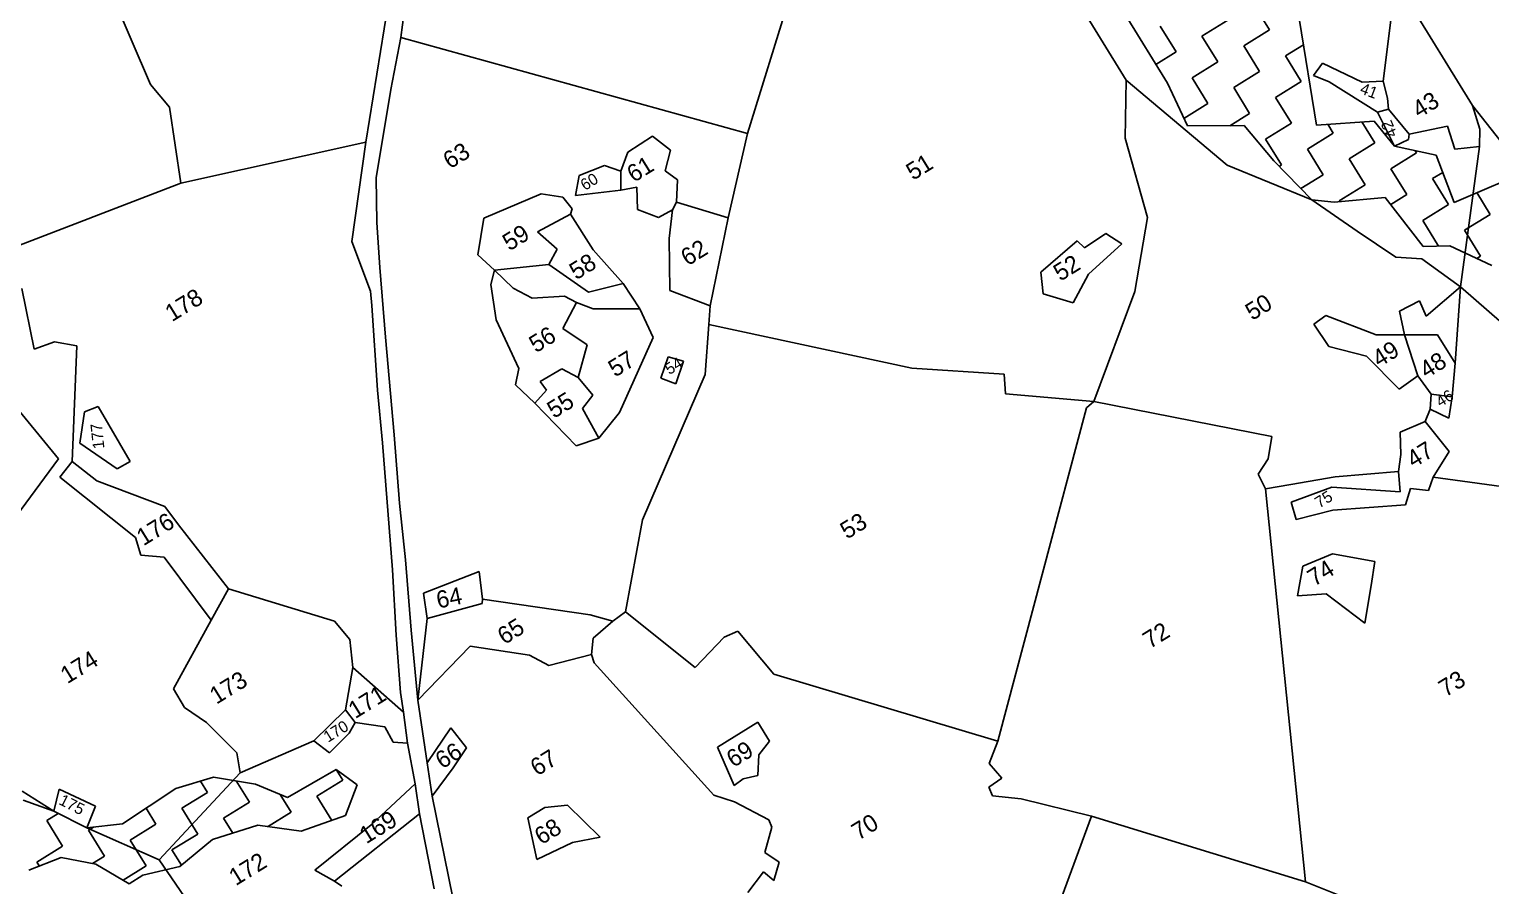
# Model space of a CAD drawing. Header units: metres. Extents: x 319724 to 326380, y 1825641 to 1831057.
# Drawn here: x 322099 to 323735, y 1827293 to 1828251 of the extents above; entities that cross this region are included whole.
import ezdxf

# ---------------------------------------------------------------- set-up
doc = ezdxf.new("R2010")
doc.units = ezdxf.units.M
doc.header["$MEASUREMENT"] = 0
for name, color, linetype in [('POLY_HATCH', 12, 'Continuous'), ('POLY_PARCEL', 6, 'Continuous'), ('POLY_WATER', 4, 'Continuous'), ('TEXT_PARCEL', 7, 'Continuous')]:
    doc.layers.add(name, color=color, linetype=linetype)
doc.styles.add('TEXT _PARCEL', font='', dxfattribs={"height": 0.18})
doc.styles.get('TEXT _PARCEL').set_extended_font_data('Kruti Dev 050')

msp = doc.modelspace()

# ---------------------------------------------------------------- linework, layer by layer
at = {"layer": 'POLY_HATCH', "linetype": 'Continuous'}
for p, q in [((323486.9, 1828250.5), (323469.8, 1828278.2)), ((323382.5, 1828225.9), (323364.7, 1828254.8)), ((323411.4, 1828243.7), (323440.2, 1828261.6)), ((323429.2, 1828214.9), (323411.4, 1828243.7)), ((323458.1, 1828232.7), (323486.9, 1828250.5)), ((323359.8, 1828211.9), (323382.5, 1828225.9)), ((323475.9, 1828203.8), (323458.1, 1828232.7)), ((323504.8, 1828221.6), (323524.9, 1828234)), ((323522.6, 1828192.8), (323504.8, 1828221.6)), ((323400.3, 1828197), (323429.2, 1828214.9)), ((323418.1, 1828168.2), (323400.3, 1828197)), ((323447, 1828186), (323475.9, 1828203.8)), ((323493.7, 1828174.9), (323522.6, 1828192.8)), ((323464.8, 1828157.1), (323447, 1828186)), ((323511.5, 1828146.1), (323493.7, 1828174.9)), ((323391.2, 1828151.5), (323418.1, 1828168.2)), ((323442.5, 1828143.3), (323464.8, 1828157.1)), ((323482.7, 1828128.2), (323511.5, 1828146.1)), ((323558.2, 1828135), (323552.2, 1828144.9)), ((323604.9, 1828124), (323590.4, 1828147.5)), ((323500.5, 1828099.4), (323482.7, 1828128.2)), ((323529.4, 1828117.2), (323558.2, 1828135)), ((323576.1, 1828106.1), (323604.9, 1828124)), ((323547.2, 1828088.3), (323529.4, 1828117.2)), ((323622.8, 1828095.1), (323651.6, 1828112.9)), ((323651.6, 1828112.9), (323650.1, 1828115.4)), ((323497.9, 1828097.7), (323500.5, 1828099.4)), ((323593.9, 1828077.3), (323576.1, 1828106.1)), ((323640.6, 1828066.2), (323622.8, 1828095.1)), ((323669.5, 1828084.1), (323680.9, 1828091.1)), ((323522.2, 1828072.9), (323547.2, 1828088.3)), ((323565, 1828059.4), (323593.9, 1828077.3)), ((323687.3, 1828055.2), (323669.5, 1828084.1)), ((323565.6, 1828058.5), (323565, 1828059.4)), ((323622.6, 1828055.1), (323640.6, 1828066.2)), ((323734, 1828044.1), (323719, 1828068.5)), ((323658.4, 1828037.4), (323687.3, 1828055.2)), ((323705.1, 1828026.3), (323734, 1828044.1)), ((323676.2, 1828008.6), (323658.4, 1828037.4)), ((323722.9, 1827997.4), (323705.1, 1828026.3)), ((323718.8, 1827994.8), (323722.9, 1827997.4)), ((322450, 1827410.9), (322442.7, 1827422.8)), ((322298.9, 1827397.4), (322291.1, 1827410)), ((322345.6, 1827386.3), (322330.8, 1827410.3)), ((322421.2, 1827393.1), (322450, 1827410.9)), ((322270, 1827379.6), (322298.9, 1827397.4)), ((322392.3, 1827375.3), (322380, 1827395.1)), ((322437.9, 1827366), (322421.2, 1827393.1)), ((322118.9, 1827366), (322131.6, 1827373.9)), ((322241.1, 1827361.7), (322230.1, 1827379.6)), ((322287.8, 1827350.7), (322270, 1827379.6)), ((322316.7, 1827368.5), (322345.6, 1827386.3)), ((322365.9, 1827359), (322392.3, 1827375.3)), ((322136.7, 1827337.1), (322118.9, 1827366)), ((322165.6, 1827355), (322171.2, 1827358.4)), ((322183.4, 1827326.1), (322165.6, 1827355)), ((322212.3, 1827343.9), (322241.1, 1827361.7)), ((322327, 1827351.8), (322316.7, 1827368.5)), ((322230.1, 1827315), (322212.3, 1827343.9)), ((322259, 1827332.9), (322287.8, 1827350.7)), ((322107.8, 1827319.3), (322136.7, 1827337.1)), ((322169.9, 1827317.8), (322183.4, 1827326.1)), ((322269.5, 1827315.9), (322259, 1827332.9)), ((322110.6, 1827314.8), (322107.8, 1827319.3)), ((322204.3, 1827299.1), (322230.1, 1827315))]:
    msp.add_line(p, q, dxfattribs=at)
at = {"layer": 'POLY_HATCH'}
for p, q in [((323372.7, 1828190.9), (323325.4, 1828267.6)), ((323520.4, 1828261), (323539.6, 1828144)), ((323395.2, 1828143.1), (323372.7, 1828190.9)), ((323458.6, 1828143.4), (323395.2, 1828143.1)), ((323491.9, 1828103.9), (323458.6, 1828143.4)), ((323539.6, 1828144), (323604, 1828148.5)), ((323604, 1828148.5), (323626.9, 1828120.6)), ((323626.9, 1828120.6), (323673.6, 1828110.2)), ((323673.6, 1828110.2), (323693.8, 1828057.4)), ((323534.5, 1828060.4), (323491.9, 1828103.9)), ((323714.4, 1828066.5), (323763.2, 1828087.2)), ((323559.5, 1828057.9), (323534.5, 1828060.4)), ((323616.4, 1828063.1), (323559.5, 1828057.9)), ((323659.1, 1828008.2), (323616.4, 1828063.1)), ((323693.8, 1828057.4), (323714.4, 1828066.5)), ((323688.7, 1828008.9), (323659.1, 1828008.2)), ((323735.9, 1827986.8), (323688.7, 1828008.9)), ((322388.1, 1827391.7), (322442.7, 1827422.8)), ((322442.7, 1827422.8), (322466.3, 1827405.8)), ((322263.5, 1827401.6), (322305.6, 1827414.5)), ((322305.6, 1827414.5), (322352.6, 1827406.6)), ((322352.6, 1827406.6), (322388.1, 1827391.7)), ((322466.3, 1827405.8), (322453.3, 1827371.5)), ((322091.3, 1827398.7), (322127, 1827376.2)), ((322203.6, 1827362), (322263.5, 1827401.6)), ((322127, 1827376.2), (322163.9, 1827357.6)), ((322453.3, 1827371.5), (322403.5, 1827353.9)), ((322163.9, 1827357.6), (322203.6, 1827362)), ((322355.1, 1827360.5), (322304.2, 1827344.8)), ((322403.5, 1827353.9), (322355.1, 1827360.5)), ((322304.2, 1827344.8), (322267.7, 1827314.4)), ((322135, 1827324.5), (322099, 1827310.2)), ((322173.9, 1827317), (322135, 1827324.5)), ((322211, 1827295.2), (322173.9, 1827317)), ((322267.7, 1827314.4), (322226.3, 1827304.6)), ((322226.3, 1827304.6), (322211, 1827295.2))]:
    msp.add_line(p, q, dxfattribs=at)
at = {"layer": 'POLY_PARCEL'}
for p, q in [((322099.4, 1828504.3), (322235.1, 1828189.5)), ((322983.2, 1828394.1), (322902.9, 1828134.7)), ((323256.3, 1828308.7), (323326.6, 1828194.2)), ((323614.1, 1828193.3), (323625.5, 1828282.4)), ((322902.9, 1828134.7), (322515, 1828242.1)), ((322515, 1828242.1), (322515, 1828242.1)), ((323536.3, 1828199.4), (323546.4, 1828213.4)), ((323546.4, 1828213.4), (323590.6, 1828192)), ((322235.1, 1828189.5), (322235.1, 1828189.5)), ((322235.1, 1828189.5), (322256.2, 1828164.1)), ((323325.6, 1828129.5), (323326.6, 1828194.2)), ((323326.6, 1828194.2), (323439.7, 1828099.2)), ((323553.8, 1828192.5), (323536.3, 1828199.4)), ((323607.9, 1828158.5), (323553.8, 1828192.5)), ((323590.6, 1828192), (323614.1, 1828193.3)), ((323614.1, 1828193.3), (323619.2, 1828174.3)), ((323619.2, 1828174.3), (323620.3, 1828161.8)), ((322256.2, 1828164.1), (322268.9, 1828079.1)), ((323620.3, 1828161.8), (323607.9, 1828158.5)), ((323626.9, 1828120.6), (323607.9, 1828158.5)), ((323620.3, 1828161.8), (323643.1, 1828133.8)), ((323722.4, 1828139.6), (323714.1, 1828166)), ((323686.2, 1828142.8), (323643.1, 1828133.8)), ((323694.5, 1828116.9), (323686.2, 1828142.8)), ((323722, 1828119.9), (323722.4, 1828139.6)), ((322475.8, 1828125), (322268.9, 1828079.1)), ((322796.7, 1828131.8), (322769.2, 1828113.7)), ((322816.8, 1828116), (322796.7, 1828131.8)), ((322902.9, 1828134.7), (322881.3, 1828040.3)), ((323350.5, 1828040.5), (323325.6, 1828129.5)), ((323642.4, 1828127.9), (323626.9, 1828120.6)), ((323643.1, 1828133.8), (323642.4, 1828127.9)), ((322769.2, 1828113.7), (322761.4, 1828092.3)), ((322810.8, 1828093), (322816.8, 1828116)), ((323722, 1828119.9), (323694.5, 1828116.9)), ((323700.8, 1827962.9), (323722, 1828119.9)), ((322743.1, 1828098.7), (322714.5, 1828087.7)), ((322761.4, 1828092.3), (322743.1, 1828098.7)), ((322761.2, 1828071.2), (322761.4, 1828092.3)), ((322824.8, 1828082.8), (322810.8, 1828093)), ((323439.7, 1828099.2), (323534.5, 1828060.4)), ((322268.9, 1828079.1), (322068.2, 1828001.8)), ((322714.5, 1828087.7), (322710.5, 1828065.4)), ((322761.2, 1828071.2), (322779.1, 1828074.4)), ((322779.1, 1828074.4), (322780, 1828049.6)), ((322823.6, 1828057.8), (322824.8, 1828082.8)), ((322608, 1828039.7), (322671.9, 1828067)), ((322671.9, 1828067), (322696.3, 1828063.2)), ((322696.3, 1828063.2), (322706.7, 1828050.4)), ((322710.5, 1828065.4), (322761.2, 1828071.2)), ((322818.9, 1828049.2), (322823.6, 1828057.8)), ((322823.6, 1828057.8), (322881.3, 1828040.3)), ((323534.5, 1828060.4), (323584.9, 1828025.3)), ((322668.1, 1828024.7), (322704.8, 1828044.2)), ((322706.7, 1828050.4), (322704.8, 1828044.2)), ((322704.8, 1828044.2), (322730.3, 1828004.6)), ((322780, 1828049.6), (322803.2, 1828040.7)), ((322803.2, 1828040.7), (322818.9, 1828049.2)), ((322815.4, 1828017.2), (322818.9, 1828049.2)), ((322601.1, 1827998.9), (322608, 1828039.7)), ((322881.3, 1828040.3), (322861.3, 1827941.8)), ((323336.4, 1827957.7), (323350.5, 1828040.5)), ((323584.9, 1828025.3), (323628.4, 1827996.3)), ((322690.1, 1828005.1), (322668.1, 1828024.7)), ((322816, 1827959), (322815.4, 1828017.2)), ((323231, 1827979.5), (323271.8, 1828014.6)), ((323271.8, 1828014.6), (323280.1, 1828006.7)), ((323280.1, 1828006.7), (323303.8, 1828022.8)), ((323321.8, 1828011), (323284.5, 1827977.3)), ((323303.8, 1828022.8), (323321.8, 1828011)), ((322620, 1827981.6), (322601.1, 1827998.9)), ((322680.6, 1827988.2), (322690.1, 1828005.1)), ((322730.3, 1828004.6), (322763.7, 1827966.7)), ((323628.4, 1827996.3), (323657.3, 1827994.2)), ((323657.3, 1827994.2), (323700.8, 1827962.9)), ((322615.9, 1827965.8), (322620, 1827981.6)), ((322620, 1827981.6), (322680.6, 1827988.2)), ((322640.8, 1827961.5), (322620, 1827981.6)), ((322680.6, 1827988.2), (322725.2, 1827957.2)), ((323233.8, 1827955.1), (323231, 1827979.5)), ((323284.5, 1827977.3), (323267.4, 1827945.3)), ((322090.9, 1827961.2), (322104.9, 1827893.4)), ((322621.6, 1827926.2), (322615.9, 1827965.8)), ((322662.1, 1827950.3), (322640.8, 1827961.5)), ((322725.2, 1827957.2), (322763.7, 1827966.7)), ((322763.7, 1827966.7), (322782.4, 1827938.3)), ((323662.2, 1827930.1), (323700.8, 1827962.9)), ((323700.8, 1827962.9), (323694.6, 1827877.7)), ((323747.4, 1827922.4), (323700.8, 1827962.9)), ((323700.8, 1827962.9), (323700.8, 1827962.9)), ((322698.2, 1827952.7), (322662.1, 1827950.3)), ((322711.6, 1827945.5), (322696.4, 1827916.6)), ((322711.6, 1827945.5), (322698.2, 1827952.7)), ((322730.4, 1827938.3), (322711.6, 1827945.5)), ((322861.3, 1827941.8), (322816, 1827959)), ((323267.4, 1827945.3), (323233.8, 1827955.1)), ((323290.3, 1827834.6), (323336.4, 1827957.7)), ((323632.3, 1827935.7), (323655, 1827947.4)), ((323655, 1827947.4), (323662.2, 1827930.1)), ((322782.4, 1827938.3), (322730.4, 1827938.3)), ((322782.4, 1827938.3), (322797.4, 1827906.5)), ((322861.3, 1827941.8), (322859.8, 1827921)), ((323550.2, 1827930.9), (323536.6, 1827921.4)), ((323606.2, 1827909.2), (323550.2, 1827930.9)), ((323638.2, 1827909.5), (323632.3, 1827935.7)), ((322647.1, 1827871.5), (322621.6, 1827926.2)), ((322696.4, 1827916.6), (322723.5, 1827898.2)), ((322859.8, 1827921), (322855.5, 1827864.8)), ((323086.9, 1827872.2), (322859.8, 1827921)), ((322859.8, 1827921), (322859.8, 1827921)), ((322859.8, 1827921), (322859.8, 1827921)), ((323536.6, 1827921.4), (323553.3, 1827896.1)), ((322104.9, 1827893.4), (322127.7, 1827901.5)), ((322127.7, 1827901.5), (322152.7, 1827897.1)), ((322152.7, 1827897.1), (322147.4, 1827767.7)), ((322723.5, 1827898.2), (322713.5, 1827861.6)), ((322797.4, 1827906.5), (322759.7, 1827822.5)), ((323553.3, 1827896.1), (323595.6, 1827885.4)), ((323638.2, 1827909.5), (323606.2, 1827909.2)), ((323652.8, 1827863.4), (323638.2, 1827909.5)), ((323675.1, 1827909.3), (323638.2, 1827909.5)), ((323694.6, 1827877.7), (323675.1, 1827909.3)), ((322805.8, 1827860.7), (322814.2, 1827884.7)), ((322814.2, 1827884.7), (322831.5, 1827879.9)), ((322831.5, 1827879.9), (322822.8, 1827854.6)), ((323595.6, 1827885.4), (323632.2, 1827848.4)), ((323694.6, 1827877.7), (323691.3, 1827840.1)), ((322643.3, 1827853.4), (322647.1, 1827871.5)), ((322695.3, 1827871.3), (322670.8, 1827857.3)), ((322713.5, 1827861.6), (322695.3, 1827871.3)), ((322730, 1827841.9), (322713.5, 1827861.6)), ((322855.5, 1827864.8), (322785.5, 1827702.2)), ((322855.5, 1827864.8), (322855.5, 1827864.8)), ((323190.2, 1827865.2), (323086.9, 1827872.2)), ((323191.8, 1827843.5), (323190.2, 1827865.2)), ((323632.2, 1827848.4), (323652.8, 1827863.4)), ((323667.8, 1827842.8), (323652.8, 1827863.4)), ((322665.1, 1827832.7), (322643.3, 1827853.4)), ((322678, 1827847.4), (322665.1, 1827832.7)), ((322670.8, 1827857.3), (322678, 1827847.4)), ((322822.8, 1827854.6), (322805.8, 1827860.7)), ((322131.9, 1827770.6), (322076, 1827838.8)), ((322161.1, 1827823.3), (322176.3, 1827829.3)), ((322176.3, 1827829.3), (322212.4, 1827767.6)), ((322711.1, 1827785.3), (322665.1, 1827832.7)), ((322718.3, 1827826.9), (322730, 1827841.9)), ((323290.3, 1827834.6), (323191.8, 1827843.5)), ((323290.3, 1827834.6), (323282.3, 1827827.8)), ((323489.7, 1827795.6), (323290.3, 1827834.6)), ((323290.3, 1827834.6), (323290.3, 1827834.6)), ((323666.7, 1827826.1), (323667.8, 1827842.8)), ((323667.8, 1827842.8), (323691.3, 1827840.1)), ((323691.3, 1827840.1), (323687.8, 1827816.1)), ((322155.9, 1827788.3), (322161.1, 1827823.3)), ((322736.5, 1827793.8), (322718.3, 1827826.9)), ((322759.7, 1827822.5), (322736.5, 1827793.8)), ((323282.3, 1827827.8), (323183.2, 1827454.7)), ((323282.3, 1827827.8), (323282.3, 1827827.8)), ((323633.3, 1827800.6), (323661.3, 1827812.2)), ((323666.7, 1827826.1), (323661.3, 1827812.2)), ((323661.3, 1827812.2), (323687.9, 1827778.9)), ((323687.8, 1827816.1), (323666.7, 1827826.1)), ((323633.8, 1827775.5), (323633.3, 1827800.6)), ((322197.5, 1827759.5), (322155.9, 1827788.3)), ((322736.5, 1827793.8), (322711.1, 1827785.3)), ((323485.5, 1827770.5), (323489.7, 1827795.6)), ((322084.9, 1827706.8), (322131.9, 1827770.6)), ((322147.4, 1827767.7), (322133.5, 1827750)), ((322174.8, 1827745.8), (322147.4, 1827767.7)), ((322212.4, 1827767.6), (322197.5, 1827759.5)), ((323474.5, 1827753.4), (323485.5, 1827770.5)), ((323631.3, 1827756.4), (323633.8, 1827775.5)), ((323687.9, 1827778.9), (323670.3, 1827750.1)), ((322133.5, 1827750), (322218.1, 1827682.5)), ((323482.4, 1827737.2), (323474.5, 1827753.4)), ((323560.5, 1827750.4), (323511, 1827742)), ((323631.3, 1827756.4), (323560.5, 1827750.4)), ((323633.3, 1827733.5), (323631.3, 1827756.4)), ((323670.3, 1827750.1), (323664.8, 1827735.2)), ((323835.6, 1827727.3), (323670.3, 1827750.1)), ((322251, 1827717.3), (322174.8, 1827745.8)), ((323511, 1827742), (323482.4, 1827737.2)), ((323482.4, 1827737.2), (323482.4, 1827737.2)), ((323482.4, 1827737.2), (323527.3, 1827297.3)), ((323511.2, 1827722.1), (323556.6, 1827738.7)), ((323556.6, 1827738.7), (323633.3, 1827733.5)), ((323644.6, 1827737.4), (323639, 1827719.2)), ((323664.8, 1827735.2), (323644.6, 1827737.4)), ((322266.2, 1827696.8), (322251, 1827717.3)), ((323516.9, 1827702.6), (323511.2, 1827722.1)), ((323639, 1827719.2), (323557.7, 1827713.1)), ((322785.5, 1827702.2), (322766.4, 1827599.5)), ((323557.7, 1827713.1), (323516.9, 1827702.6)), ((322218.1, 1827682.5), (322224.3, 1827662.7)), ((322322.4, 1827625.1), (322266.2, 1827696.8)), ((322224.3, 1827662.7), (322250.3, 1827660.7)), ((322250.3, 1827660.7), (322302.8, 1827590.1)), ((323524.2, 1827650.6), (323518.4, 1827617.2)), ((323557.3, 1827664.1), (323524.2, 1827650.6)), ((323605, 1827655.7), (323557.3, 1827664.1)), ((323600.8, 1827629), (323605, 1827655.7)), ((322602.8, 1827644.4), (322540.3, 1827620.2)), ((322606.6, 1827613.4), (322602.8, 1827644.4)), ((322302.8, 1827590.1), (322322.4, 1827625.1)), ((322322.4, 1827625.1), (322441, 1827588.8)), ((322540.3, 1827620.2), (322544.5, 1827591.9)), ((323518.4, 1827617.2), (323550.3, 1827619.6)), ((323550.3, 1827619.6), (323593.6, 1827586.6)), ((323593.6, 1827586.6), (323600.8, 1827629)), ((322544.5, 1827591.9), (322605.9, 1827608.8)), ((322605.9, 1827608.8), (322606.6, 1827613.4)), ((322726.9, 1827596), (322606.6, 1827613.4)), ((322260.7, 1827513.2), (322302.8, 1827590.1)), ((322441, 1827588.8), (322457.9, 1827568.4)), ((322544.5, 1827591.9), (322534.1, 1827500.4)), ((322752.3, 1827588.9), (322726.9, 1827596)), ((322752.3, 1827588.9), (322730.4, 1827569.8)), ((322766.4, 1827599.5), (322752.3, 1827588.9)), ((322752.3, 1827588.9), (322752.3, 1827588.9)), ((322844.4, 1827537), (322766.4, 1827599.5)), ((322457.9, 1827568.4), (322461.5, 1827537)), ((322730.4, 1827569.8), (322728.4, 1827551.7)), ((322876.8, 1827571.1), (322844.4, 1827537)), ((322892.3, 1827577.8), (322876.8, 1827571.1)), ((322932.4, 1827529.6), (322892.3, 1827577.8)), ((322592.6, 1827561), (322534.1, 1827500.4)), ((322659, 1827550.8), (322592.6, 1827561)), ((322680.8, 1827539.3), (322659, 1827550.8)), ((322728.4, 1827551.7), (322680.8, 1827539.3)), ((322728.4, 1827551.7), (322731.5, 1827542.2)), ((322453.3, 1827489.7), (322461.5, 1827537)), ((322461.5, 1827537), (322518.2, 1827487.2)), ((322731.5, 1827542.2), (322731.5, 1827542.2)), ((322731.5, 1827542.2), (322865.1, 1827394.1)), ((323183.2, 1827454.7), (322932.4, 1827529.6)), ((322273, 1827492.3), (322260.7, 1827513.2)), ((322297.8, 1827475.7), (322273, 1827492.3)), ((322417.8, 1827455.1), (322453.3, 1827489.7)), ((322453.3, 1827489.7), (322463.8, 1827475.7)), ((322331.5, 1827441.5), (322297.8, 1827475.7)), ((322463.8, 1827475.7), (322457.2, 1827463.8)), ((322497, 1827470.8), (322463.8, 1827475.7)), ((322506.4, 1827453.7), (322497, 1827470.8)), ((322571, 1827469.5), (322544.7, 1827430.5)), ((322588.7, 1827447.3), (322571, 1827469.5)), ((322869.5, 1827448), (322914.6, 1827475.9)), ((322914.6, 1827475.9), (322927.6, 1827454.8)), ((322417.8, 1827455.1), (322335.3, 1827419.3)), ((322435.1, 1827441.7), (322417.8, 1827455.1)), ((322457.2, 1827463.8), (322435.1, 1827441.7)), ((322522.6, 1827452.5), (322506.4, 1827453.7)), ((322927.6, 1827454.8), (322915.8, 1827439.5)), ((323183.2, 1827454.7), (323173.5, 1827429.7)), ((323183.2, 1827454.7), (323183.2, 1827454.7)), ((323183.2, 1827454.7), (323183.2, 1827454.7)), ((322335.3, 1827419.3), (322331.5, 1827441.5)), ((322573.5, 1827424.7), (322588.7, 1827447.3)), ((322888, 1827405.1), (322869.5, 1827448)), ((322915.8, 1827439.5), (322914.4, 1827416.1)), ((322550.1, 1827393.3), (322573.5, 1827424.7)), ((323173.5, 1827429.7), (323187.5, 1827413.1)), ((322335.3, 1827419.3), (322244.8, 1827321.9)), ((322481.7, 1827361), (322531.2, 1827406.9)), ((322531.2, 1827406.9), (322531.2, 1827406.9)), ((322898, 1827412.6), (322888, 1827405.1)), ((322914.4, 1827416.1), (322898, 1827412.6)), ((323187.5, 1827413.1), (323173, 1827403.2)), ((322127, 1827376.2), (322092.6, 1827388.8)), ((322127, 1827376.2), (322132.9, 1827400.9)), ((322132.9, 1827400.9), (322173.6, 1827381.9)), ((322865.1, 1827394.1), (322888.3, 1827386.9)), ((323173, 1827403.2), (323177.1, 1827393.5)), ((323177.1, 1827393.5), (323209.2, 1827390)), ((323209.2, 1827390), (323287.8, 1827370.9)), ((322163.9, 1827357.6), (322127, 1827376.2)), ((322173.6, 1827381.9), (322163.9, 1827357.6)), ((322535.8, 1827373.2), (322440.8, 1827298.1)), ((322676.3, 1827380.6), (322657.1, 1827368.8)), ((322701.4, 1827382.9), (322676.3, 1827380.6)), ((322738, 1827347.2), (322701.4, 1827382.9)), ((322888.3, 1827386.9), (322927, 1827366.7)), ((323200.6, 1827134.6), (323287.8, 1827370.9)), ((323287.8, 1827370.9), (323287.8, 1827370.9)), ((323287.8, 1827370.9), (323527.3, 1827297.3)), ((322244.8, 1827321.9), (322163.9, 1827357.6)), ((322418.7, 1827310.5), (322481.7, 1827361)), ((322657.1, 1827368.8), (322667.3, 1827322.1)), ((322930.2, 1827358.4), (322922.3, 1827330.2)), ((322927, 1827366.7), (322930.2, 1827358.4)), ((322667.3, 1827322.1), (322707.1, 1827341.4)), ((322707.1, 1827341.4), (322738, 1827347.2)), ((322244.8, 1827321.9), (322282, 1827267.3)), ((322922.3, 1827330.2), (322938.4, 1827319.3)), ((322440.8, 1827298.1), (322418.7, 1827310.5)), ((322920.8, 1827308.4), (322903.2, 1827285.3)), ((322932.4, 1827298.7), (322920.8, 1827308.4)), ((322938.4, 1827319.3), (322932.4, 1827298.7)), ((322440.8, 1827298.1), (322449.2, 1827292.4)), ((323527.3, 1827297.3), (323711.5, 1827223.8)), ((323527.3, 1827297.3), (323527.3, 1827297.3)), ((323527.3, 1827297.3), (323527.3, 1827297.3))]:
    msp.add_line(p, q, dxfattribs=at)
at = {"layer": 'POLY_WATER'}
for p, q in [((323714.1, 1828166), (323581.6, 1828380.7)), ((322475.8, 1828125), (322500.7, 1828277.1)), ((322520.8, 1828285), (322515, 1828242.1)), ((322515, 1828242.1), (322503.9, 1828183.7)), ((322503.9, 1828183.7), (322487.5, 1828084.9)), ((323772.4, 1828091.9), (323714.1, 1828166)), ((322460.3, 1828013.9), (322475.8, 1828125)), ((322487.5, 1828084.9), (322488.4, 1828034.9)), ((322488.4, 1828034.9), (322491.4, 1827984.5)), ((322481, 1827958.2), (322460.3, 1828013.9)), ((322491.4, 1827984.5), (322497.9, 1827906.6)), ((322482.5, 1827942.1), (322481, 1827958.2)), ((322489, 1827847.6), (322482.5, 1827942.1)), ((322497.9, 1827906.6), (322507.5, 1827797.6)), ((322494.6, 1827788.6), (322489, 1827847.6)), ((322507.5, 1827797.6), (322513.6, 1827720.8)), ((322505.8, 1827646.4), (322494.6, 1827788.6)), ((322513.6, 1827720.8), (322520.4, 1827657.6)), ((322520.4, 1827657.6), (322526.6, 1827579)), ((322510, 1827573.4), (322505.8, 1827646.4)), ((322514.8, 1827509.2), (322510, 1827573.4)), ((322526.6, 1827579), (322534.1, 1827500.4)), ((322518.2, 1827487.2), (322514.8, 1827509.2)), ((322522.6, 1827452.5), (322518.2, 1827487.2)), ((322534.1, 1827500.4), (322544.7, 1827430.5)), ((322531.2, 1827406.9), (322522.6, 1827452.5)), ((322544.7, 1827430.5), (322550.1, 1827393.3)), ((322535.8, 1827373.2), (322531.2, 1827406.9)), ((322550.1, 1827393.3), (322573.3, 1827279.4)), ((322552.4, 1827289.6), (322535.8, 1827373.2))]:
    msp.add_line(p, q, dxfattribs=at)

# ---------------------------------------------------------------- texts
at = {"layer": 'TEXT_PARCEL', "style": 'TEXT _PARCEL'}
for s, height, rotation, p in [('41', 12.82, 339.2804, (323587.2, 1828179.9)), ('43', 19.24, 31.6905, (323654.4, 1828151.2)), ('42', 12.82, 113.1532, (323630.4, 1828133.3)), ('63', 19.24, 31.6905, (322570, 1828094.3)), ('61', 19.24, 31.6905, (322775.7, 1828079.2)), ('51', 19.24, 31.6905, (323088.1, 1828081.6)), ('60', 12.82, 31.6905, (322721.1, 1828070.3)), ('59', 19.24, 31.6905, (322636.5, 1828002.6)), ('62', 19.24, 31.6905, (322836, 1827985.8)), ('58', 19.24, 31.6905, (322711.3, 1827970.2)), ('52', 19.24, 31.6905, (323252.9, 1827968.7)), ('178', 19.24, 31.6905, (322259, 1827923.4)), ('50', 19.24, 31.6905, (323467.6, 1827924.8)), ('56', 19.24, 31.6905, (322666.2, 1827888.6)), ('49', 19.24, 31.6905, (323609.7, 1827872.4)), ('57', 19.24, 31.6905, (322754.8, 1827861.4)), ('54', 12.82, 31.6905, (322815.5, 1827864.2)), ('48', 19.24, 31.6905, (323662.6, 1827859.9)), ('55', 19.24, 31.6905, (322686.4, 1827815.2)), ('46', 12.82, 31.6905, (323678.2, 1827828)), ('177', 12.82, 96.21, (322183.5, 1827782.4)), ('47', 19.24, 31.6905, (323648.2, 1827759.8)), ('75', 12.82, 31.6905, (323542.8, 1827714.9)), ('176', 19.24, 31.6905, (322227.1, 1827672.6)), ('53', 19.24, 31.6905, (323014.3, 1827680.1)), ('74', 19.24, 31.6905, (323537.1, 1827627.3)), ('64', 19.24, 11.389, (322556.9, 1827603)), ('65', 19.24, 31.6905, (322630.9, 1827562.1)), ('72', 19.24, 31.6905, (323353, 1827557.5)), ('174', 19.24, 31.6905, (322141.9, 1827518.3)), ('173', 19.24, 31.6905, (322308.8, 1827495.4)), ('73', 19.24, 31.6905, (323683.9, 1827503.5)), ('171', 19.24, 31.6905, (322464, 1827479.2)), ('170', 12.82, 31.6905, (322433.6, 1827452.8)), ('66', 19.24, 31.6905, (322561.3, 1827423)), ('69', 19.24, 31.6905, (322887.1, 1827424.6)), ('67', 19.24, 31.6905, (322667.6, 1827415.1)), ('175', 12.82, 332.6737, (322131.5, 1827384.6)), ('169', 19.24, 31.6905, (322476.4, 1827339.2)), ('70', 19.24, 31.6905, (323027.1, 1827343.2)), ('68', 19.24, 31.6905, (322672.3, 1827338.1)), ('172', 19.24, 31.6905, (322330.4, 1827292.3))]:
    msp.add_text(s, height=height, rotation=rotation, dxfattribs=at).set_placement(p)

doc.saveas('drawing.dxf')
